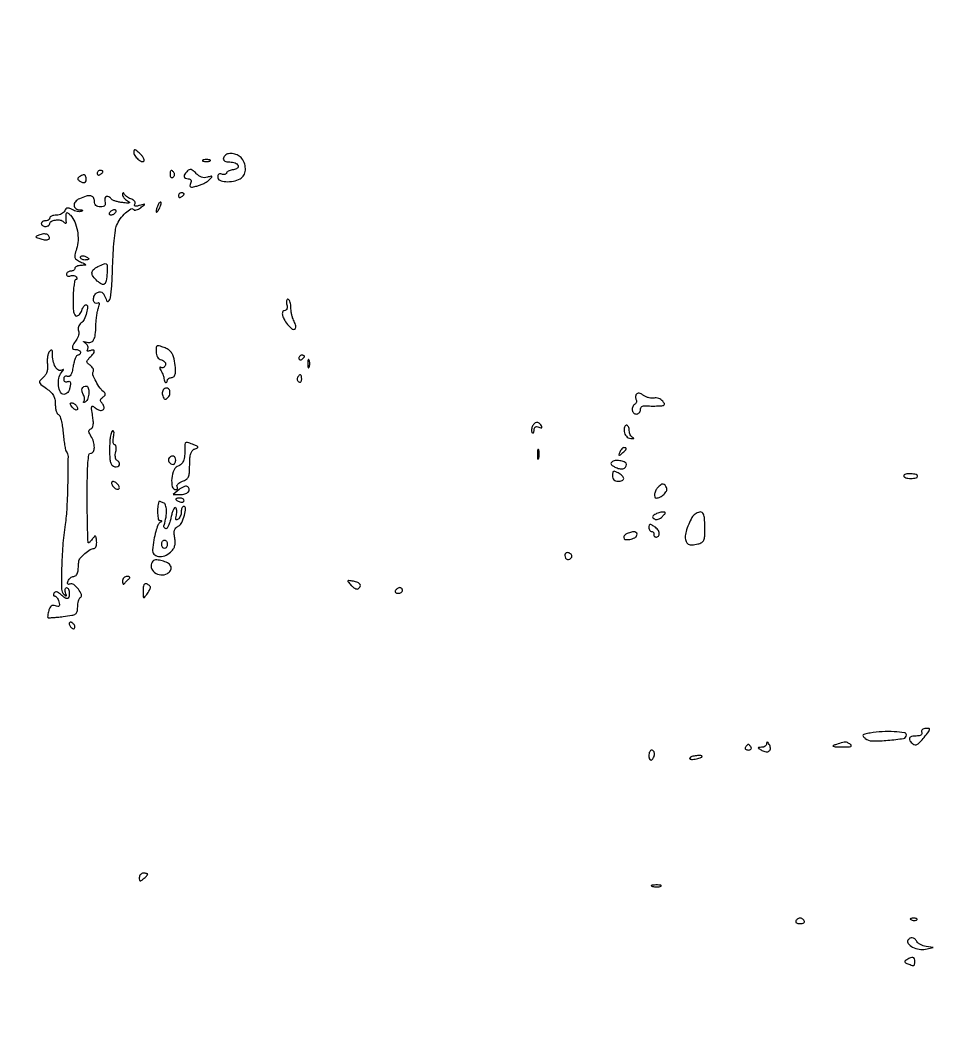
# Model space of a CAD drawing. Extents: x 0 to 4160, y 0 to 3120.
# Drawn here: x 608.6 to 938.2, y 2323.9 to 2688.6 of the extents above; entities that cross this region are included whole.
import ezdxf

# ---------------------------------------------------------------- set-up
doc = ezdxf.new("R2010")
doc.units = 0

msp = doc.modelspace()

# ---------------------------------------------------------------- linework, layer by layer
for points in [[(4159.499279, 606.274193, 0.000001), (4159.667734, 974.478125, 0.000057)], [(1464, 3119.996847, 0.000069), (1048.172693, 3119.935785, 0.000194), (757.647081, 3119.740147, 0.000002), (520.492565, 3119.487217, 0.4139)], [(1964.75, 0.149832, 0.000016), (2717.930904, 0.232101, 0.000028), (3351.473438, 0.357111)]]:
    msp.add_lwpolyline(points, format="xyb")
for points in [[(649, 2641.6614, 0.142345), (649.378762, 2640.357921, 0.069634), (650.509313, 2639.028214, 0.079637), (651.809312, 2638.198275, 0.307871), (652.701393, 2638.368059, 0.272303), (652.802728, 2638.758906, 0.05978), (652.523056, 2639.425124, 0.046605), (651.964053, 2640.224918, 0.029413), (651.177227, 2641.049515, 0.016158), (650.120038, 2641.972468, 0.103221), (649.49225, 2642.29905, 0.331762), (649.146062, 2642.166088, 0.141795)], [(681.666667, 2640.333333, 0.09939), (681.057381, 2639.417951, 0.26231), (681.15135, 2638.663543, 0.182158), (681.937769, 2638.155636, 0.053322), (683.393011, 2638, -0.089933), (685.236456, 2637.665724, -0.198018), (686.265594, 2636.707474, -0.355795), (686.018334, 2635.753402, -0.140506), (684.654941, 2635.248961, 0.041926), (683.817398, 2635.114668, 0.048732), (683.057168, 2634.845593, 0.055454), (682.477183, 2634.491309, 0.148551), (682.200203, 2634.10061, -0.148599), (681.963378, 2633.766617, -0.104375), (681.545905, 2633.564455, -0.086389), (681.008744, 2633.526457, -0.066266), (680.435392, 2633.663166, 0.087719), (679.845591, 2633.777463, 0.164147), (679.387615, 2633.631283, 0.157), (679.098574, 2633.230648, 0.078542), (679, 2632.606989, 0.301902), (679.731775, 2631.505508, 0.081988), (681.870731, 2630.994782, 0.065653), (684.602323, 2631.159817, 0.075124), (687.065741, 2632.035184, 0.142167), (688.334072, 2633.274524, 0.110321), (688.897423, 2635.130038, 0.096836), (688.644868, 2637.259326, 0.084746), (687.607954, 2639.25, 0.108338), (686.35788, 2640.315071, 0.077521), (684.61745, 2640.921129, 0.082447), (682.886708, 2640.94854, 0.160536)], [(673.75, 2638.337719, 0.057986), (674.320008, 2638.181385, 0.037979), (675, 2638.12966, 0.037979), (675.679992, 2638.181385, 0.057986), (676.25, 2638.337719, 0.174857), (676.459382, 2638.525001, 0.447206), (676.398438, 2638.693942, 0.078554), (675.89144, 2638.810911, 0.017491), (675, 2638.842105, 0.017491), (674.10856, 2638.810911, 0.078554), (673.601562, 2638.693942, 0.447206), (673.540618, 2638.525001, 0.174857)], [(630, 2632.967954, 0.024868), (629.184155, 2632.382069, 0.228422), (629, 2632, 0.228422), (629.184155, 2631.617931, 0.024868), (630, 2631.032046, 0.106341), (631.001846, 2630.653598, 0.24522), (631.741242, 2630.908228, 0.198953), (632.057224, 2631.734115, 0.076219), (631.833333, 2632.967954, 0.150298), (631.586131, 2633.306989, 0.162001), (631.198677, 2633.435908, 0.103169), (630.665352, 2633.324679, 0.040483)], [(636, 2633.940983, 0.108972), (636.078288, 2633.586039, 0.182303), (636.29375, 2633.3746, 0.161196), (636.6179, 2633.343488, 0.082592), (637, 2633.5, 0.029505), (637.382774, 2633.768994, 0.035638), (637.70625, 2634.066025, 0.038439), (637.934461, 2634.34829, 0.151918), (638, 2634.559017, 0.210953), (637.92554, 2634.727648, 0.081139), (637.70625, 2634.870461, 0.061769), (637.382849, 2634.967655, 0.042167), (637, 2635, 0.105053), (636.618444, 2634.918938, 0.099167), (636.29375, 2634.688914, 0.09642), (636.076123, 2634.345238, 0.093332)], [(662, 2633.440983, 0.067432), (662.074611, 2632.890269, 0.140899), (662.298542, 2632.524436, 0.190788), (662.63036, 2632.397824, 0.136093), (663.016312, 2632.510081, 0.090427), (663.360589, 2632.820631, 0.095498), (663.565079, 2633.22714, 0.099685), (663.598899, 2633.665803, 0.108373), (663.457295, 2634.069098, 0.050477), (662.86686, 2634.838655, 0.315493), (662.407182, 2634.933879, 0.25701), (662.085158, 2634.519563, 0.039415)], [(668.187405, 2634.787405, 0.049791), (667.277617, 2633.675825, 0.173444), (667.057877, 2632.789132, 0.268556), (667.474261, 2632.212349, 0.105587), (668.468615, 2632, -0.093323), (669.053534, 2631.889868, -0.184486), (669.39826, 2631.57694, -0.151643), (669.485604, 2631.061464, -0.058382), (669.30419, 2630.350324, 0.063626), (669.100885, 2629.517117, 0.335385), (669.325992, 2629.137242, 0.144541), (669.986093, 2629.069969, 0.013802), (671.585575, 2629.416129, 0.03253), (672.811371, 2629.80308, 0.02546), (674.084513, 2630.374258, 0.026082), (675.218474, 2631.030741, 0.055585), (676, 2631.673128, 0.007726), (676.883627, 2632.60974, 0.361144), (676.895276, 2632.85372, 0.306554), (676.6443, 2632.939813, 0.006574), (675.328519, 2632.564857, -0.070054), (674.241771, 2632.399635, -0.084821), (673.224718, 2632.561928, -0.076877), (672.244668, 2633.073307, -0.046632), (671.265924, 2633.944939, 0.028026), (670.268951, 2634.90154, 0.110845), (669.522972, 2635.297435, 0.171511), (668.864588, 2635.249555, 0.093543)], [(645.015313, 2626.29969, 0.117419), (645.13502, 2625.766901, 0.052704), (645.518561, 2625.155266, 0.048131), (646.081689, 2624.564664, 0.047423), (646.75, 2624.08932, -0.036119), (647.468726, 2623.602163, -0.58768), (647.431785, 2623.372833, -0.110825), (646.856781, 2623.298994, -0.006497), (645.091635, 2623.486853, -0.019517), (643.743311, 2623.701748, -0.024193), (642.510685, 2624.010531, -0.02363), (641.522844, 2624.361171, -0.137696), (641.091635, 2624.697222, 0.092799), (640.164795, 2625.561717, 0.219577), (639.250484, 2625.684271, 0.269897), (638.697661, 2625.084292, 0.11882), (638.719191, 2623.965813, -0.053186), (638.863585, 2623.007214, -0.183826), (638.669243, 2622.421468, -0.175659), (638.126663, 2622.09691, -0.047864), (637.116631, 2622, -0.06403), (636.172241, 2622.121437, -0.125986), (635.514579, 2622.486224, -0.131468), (635.130402, 2623.10963, -0.072841), (635, 2624, 0.142269), (634.62952, 2625.275689, 0.21419), (633.67797, 2625.903903, 0.115408), (632.040058, 2625.791876, 0.032371), (629.626196, 2624.875545, 0.101878), (628.17224, 2623.814149, 0.201528), (627.704932, 2622.490698, 0.240588), (628.34311, 2621.402745, 0.130758), (629.856989, 2620.921053, -0.02409), (630.457459, 2620.863118, -0.191132), (630.694729, 2620.726615, -0.431944), (630.669697, 2620.554531, -0.056195), (630.305439, 2620.356199, -0.103774), (629.702022, 2620.246697, -0.040269), (628.853637, 2620.338496, -0.037681), (627.921006, 2620.590201, -0.038134), (627.040602, 2620.97827, 0.029457), (625.953111, 2621.480311, 0.134709), (625.267578, 2621.553111, 0.191737), (624.777153, 2621.258547, 0.071278), (624.378175, 2620.543124, -0.116982), (623.974817, 2619.952668, -0.065462), (623.25702, 2619.453293, -0.059708), (622.352176, 2619.114951, -0.059709), (621.393011, 2619, 0.039889), (620.476722, 2618.926784, 0.059158), (619.702947, 2618.70625, 0.077805), (619.17652, 2618.38268, 0.219522), (619, 2618, -0.148195), (618.884432, 2617.618646, -0.098894), (618.559375, 2617.29375, -0.082425), (618.073457, 2617.074694, -0.064853), (617.5, 2617, 0.064853), (616.926543, 2616.925306, 0.082425), (616.440625, 2616.70625, 0.098894), (616.115568, 2616.381354, 0.148195), (616, 2616, 0.148195), (616.115568, 2615.618646, 0.098894), (616.440625, 2615.29375, 0.082425), (616.926543, 2615.074694, 0.064853), (617.5, 2615, 0.056959), (618.073739, 2615.065572, 0.076307), (618.559375, 2615.25949, 0.095369), (618.884904, 2615.54638, 0.166062), (619, 2615.883369, -0.275543), (619.52034, 2616.755888, -0.08668), (621.021171, 2617.257222, -0.07722), (622.769194, 2617.249046, -0.155544), (623.9871, 2616.634328, 0.032685), (624.423157, 2616.258998, 0.127475), (624.749281, 2616.124269, 0.338086), (624.922704, 2616.222156, 0.14922), (624.953008, 2616.5, -0.027615), (624.888259, 2616.986173, -0.012053), (624.853712, 2617.636384, -0.011885), (624.850097, 2618.330457, -0.015536), (624.881579, 2618.964286, -0.03151), (624.994508, 2619.744756, -0.354891), (625.220866, 2619.928571, -0.191218), (625.581398, 2619.785459, -0.011951), (626.412067, 2618.964286, -0.093124), (627.931466, 2616.652928, -0.054017), (628.878049, 2613.456282, -0.052674), (629.135831, 2610.01231, -0.071722), (628.598102, 2606.948472, 0.017574), (627.991704, 2604.853822, 0.135356), (628.014397, 2603.842104, 0.177631), (628.553625, 2603.122527, 0.03534), (629.98351, 2602.331219, -0.002755), (631.689307, 2601.527509, -0.232806), (631.862388, 2601.307921, -0.459808), (631.742369, 2601.150668, -0.005211), (630.25, 2601.081219, 0.042365), (629.388668, 2600.976694, 0.060704), (628.660938, 2600.730108, 0.07843), (628.166532, 2600.388591, 0.20525), (628, 2600, -0.148195), (627.884432, 2599.618646, -0.098894), (627.559375, 2599.29375, -0.082425), (627.073457, 2599.074694, -0.064853), (626.5, 2599, 0.072144), (625.926792, 2598.91686, 0.087143), (625.440625, 2598.674822, 0.100435), (625.115611, 2598.315153, 0.134459), (625, 2597.893011, 0.154099), (625.118415, 2597.517917, 0.15229), (625.431218, 2597.276674, 0.114223), (625.906415, 2597.215885, 0.066643), (626.467975, 2597.349337, -0.066719), (627.073335, 2597.493102, -0.072258), (627.678351, 2597.466258, -0.081026), (628.190464, 2597.279146, -0.126981), (628.526992, 2596.956326, -0.06251), (628.694426, 2596.590003, -0.132752), (628.706767, 2596.28087, -0.19156), (628.567431, 2596.078335, -0.14844), (628.309017, 2595.999829, 0.356828), (627.983151, 2595.733227, 0.013826), (627.697836, 2594.090383, 0.019189), (627.474692, 2591.991786, 0.011678), (627.364466, 2589.499829, 0.010166), (627.362845, 2586.372244, 0.040062), (627.5548, 2584.457054, 0.078177), (627.935918, 2583.365828, 0.276421), (628.547078, 2583, 0.131649), (629.09834, 2583.147707, 0.068537), (629.664484, 2583.5875, 0.060678), (630.159172, 2584.235157, 0.055994), (630.5, 2585, -0.033806), (630.801301, 2585.765632, -0.044477), (631.18153, 2586.4125, -0.051486), (631.579833, 2586.86373, -0.188366), (631.928716, 2587, -0.43533), (632.520851, 2586.363904, -0.046962), (632.150445, 2584.145009, -0.043777), (631.285247, 2581.750726, -0.126164), (630.176761, 2580.394608, 0.079962), (629.647467, 2579.856, 0.071958), (629.290598, 2579.159373, 0.074689), (629.154859, 2578.416192, 0.09982), (629.268836, 2577.741807, -0.097937), (629.394525, 2577.014644, -0.052284), (629.277098, 2576.106335, -0.049219), (628.954419, 2575.168551, -0.054709), (628.46312, 2574.347199, 0.024866), (627.375546, 2572.752886, 0.140908), (627.105121, 2571.771785, 0.297869), (627.483261, 2571.207044, 0.100784), (628.5, 2571, -0.064853), (629.073457, 2570.925306, -0.082425), (629.559375, 2570.70625, -0.098894), (629.884432, 2570.381354, -0.148195), (630, 2570, -0.09783), (629.924603, 2569.618344, -0.097652), (629.709721, 2569.29375, -0.098224), (629.388928, 2569.076386, -0.10026), (629.011818, 2569, 0.266425), (628.589318, 2568.75767, 0.036431), (628.123459, 2567.808963, 0.033937), (627.695448, 2566.49891, 0.022346), (627.375279, 2564.945406, -0.019803), (627.003725, 2563.095043, -0.070133), (626.558028, 2561.972007, -0.145018), (626.014213, 2561.45001, -0.214008), (625.363462, 2561.414021, 0.096442), (624.838074, 2561.506436, 0.144082), (624.396158, 2561.367618, 0.146159), (624.10405, 2561.013673, 0.100262), (624, 2560.5, 0.100114), (624.104296, 2559.984334, 0.147524), (624.397119, 2559.63103, 0.144556), (624.841492, 2559.494214, 0.094772), (625.372422, 2559.589417, -0.112406), (625.976926, 2559.676169, -0.276555), (626.32789, 2559.425104, -0.127325), (626.430672, 2558.775525, -0.023135), (626.255845, 2557.558032, -0.052777), (625.941957, 2556.522594, -0.075486), (625.440724, 2555.705947, -0.091059), (624.805063, 2555.183436, -0.127279), (624.09613, 2555, -0.286702), (622.839708, 2555.784961, -0.08593), (622.182056, 2558.050617, -0.073752), (622.280094, 2560.759916, -0.124958), (623.225155, 2562.809559, 0.009106), (623.79483, 2563.539875, 0.140071), (623.907898, 2563.834966, 0.570394), (623.7915, 2563.918353, 0.031354), (623.300173, 2563.66395, -0.278589), (622.121482, 2563.667412, -0.131785), (621.031628, 2564.808586, -0.078372), (620.256374, 2566.973207, -0.046907), (620, 2569.7, 0.033372), (619.949606, 2570.454197, 0.231075), (619.75, 2570.753856, 0.28928), (619.429455, 2570.742894, 0.047041), (618.927158, 2570.327158, 0.118779), (618.53546, 2569.686771, 0.036398), (618.264298, 2568.577423, 0.034135), (618.132688, 2567.248682, 0.031458), (618.177158, 2565.877158, -0.036254), (618.214424, 2564.245112, -0.064551), (617.976118, 2562.924797, -0.074534), (617.444154, 2561.840995, -0.06805), (616.603664, 2560.922295, 0.03502), (615.539402, 2559.902738, 0.269565), (615.40086, 2559.253449, 0.150058), (615.886562, 2558.564816, 0.009961), (617.853664, 2557.104201, -0.033693), (619.41062, 2555.829269, -0.076288), (620.347834, 2554.63411, -0.082834), (620.839034, 2553.27771, -0.04557), (621, 2551.515239, 0.032201), (621.084461, 2550.205118, 0.042631), (621.338157, 2549.037591, 0.048837), (621.707594, 2548.155873, 0.19094), (622.151174, 2547.782942, -0.230203), (622.62634, 2547.318233, -0.023313), (623.102593, 2545.764239, -0.025443), (623.509287, 2543.75682, -0.017499), (623.773503, 2541.449609, 0.010493), (624.00947, 2539.098075, 0.013585), (624.329501, 2536.953948, 0.011305), (624.682885, 2535.192044, 0.107741), (625.004642, 2534.5, -0.165712), (625.549977, 2532.8622, -0.002998), (625.428609, 2523.536762, -0.007987), (625.115066, 2514.577923, -0.024111), (624.510326, 2508.5, 0.017671), (623.661599, 2500.95694, 0.014551), (623.276127, 2492.866416, 0.007842), (623.255119, 2485.430136, 0.206137), (624.050251, 2483.646927, 0.015969), (624.686271, 2483.097099, 0.378062), (624.905101, 2483.106295, 0.281205), (624.970209, 2483.353386, 0.011936), (624.678563, 2484.25, -0.048228), (624.513099, 2484.920423, -0.086347), (624.52819, 2485.485938, -0.132928), (624.71382, 2485.857567, -0.213989), (625.031385, 2486, -0.196096), (625.401391, 2485.849083, -0.086521), (625.715469, 2485.4125, -0.06642), (625.92871, 2484.765494, -0.046464), (626, 2484, -0.053697), (625.847289, 2482.582135, -0.313612), (625.326808, 2482.098793, -0.196246), (624.453214, 2482.319017, -0.025269), (622.928018, 2483.565143, 0.035875), (622.128964, 2484.19023, 0.096727), (621.467774, 2484.46921, 0.156183), (620.942632, 2484.414693, 0.152137), (620.54026, 2484.065143, 0.065966), (620.357237, 2483.657312, 0.138562), (620.352166, 2483.312886, 0.191177), (620.520105, 2483.086592, 0.139534), (620.824352, 2483, -0.176252), (621.223969, 2482.854617, -0.061783), (621.646702, 2482.400432, -0.052001), (622.026767, 2481.740052, -0.040658), (622.300493, 2480.958916, -0.030752), (622.503001, 2479.929785, -0.213285), (622.360824, 2479.448894, -0.255318), (621.9317, 2479.285846, -0.042647), (621.041089, 2479.486959, 0.079843), (620.186392, 2479.614372, 0.151046), (619.529499, 2479.40309, 0.127397), (619.033697, 2478.821987, 0.049327), (618.663628, 2477.821713, 0.013275), (618.45932, 2476.946098, 0.019371), (618.33004, 2476.164612, 0.01527), (618.26955, 2475.527544, 0.215634), (618.34852, 2475.318147, 0.211783), (618.588796, 2475.225505, 0.003453), (620.063536, 2475.308631, 0.008322), (621.799709, 2475.447571, 0.005346), (623.808857, 2475.663768, 0.011065), (626.968658, 2476.109104, 0.10537), (628.231924, 2476.60215, 0.194373), (628.819541, 2477.452352, 0.055257), (629, 2479.080274, -0.032967), (629.073784, 2480.198129, -0.038268), (629.294184, 2481.240785, -0.041784), (629.615646, 2482.073694, -0.14229), (630.001479, 2482.500914, 0.366567), (630.344517, 2483.555424, 0.070056), (629.247123, 2485.436609, 0.062815), (627.586819, 2487.070432, 0.260221), (626.244063, 2487.263414, -0.080501), (625.738124, 2487.157822, -0.280293), (625.457541, 2487.31164, -0.184788), (625.394627, 2487.708258, -0.039588), (625.595648, 2488.388659, -0.069331), (625.936075, 2489.00469, -0.063104), (626.44154, 2489.526669, -0.066764), (627.028262, 2489.880043, -0.102549), (627.606989, 2490, 0.137956), (628.150054, 2490.152745, 0.091583), (628.634865, 2490.5875, 0.079005), (628.988406, 2491.235512, 0.066824), (629.15, 2492, -0.000265), (629.214754, 2492.857292, -0.000213), (629.285312, 2493.779687, -0.000215), (629.351265, 2494.632275, -0.000549), (629.4, 2495.25, -0.160491), (629.927466, 2496.50422, -0.035455), (631.602121, 2498.172697, -0.036023), (633.509263, 2499.59459, -0.143125), (634.896528, 2500, 0.229225), (635.2937, 2500.192182, 0.085585), (635.597901, 2500.750726, 0.062468), (635.768121, 2501.576917, 0.040268), (635.766084, 2502.555662, 0.011562), (635.615473, 2503.975282, 0.203774), (635.38653, 2504.365254, 0.384127), (635.05442, 2504.333405, 0.027587), (634.417043, 2503.555662, -0.016353), (633.950715, 2502.959834, -0.022314), (633.490268, 2502.456976, -0.020041), (633.084103, 2502.082595, -0.178001), (632.859445, 2502, -0.405372), (632.687714, 2502.166608, -0.000677), (632.556533, 2506.7, -0.004102), (632.456472, 2511.864827, -0.00246), (632.418142, 2518, -0.003367), (632.462123, 2526.135733, -0.016929), (632.671318, 2530.68081, -0.023446), (633.021828, 2533.431715, -0.364229), (633.698454, 2534, 0.284783), (634.601976, 2534.560034, 0.113649), (634.955169, 2536.037061, 0.076399), (634.658339, 2538.082491, 0.059255), (633.75, 2540.144222, -0.021057), (633.153312, 2541.259542, -0.112618), (633.000464, 2541.92783, -0.209428), (633.197488, 2542.378266, -0.099854), (633.748568, 2542.71351, 0.188028), (634.272497, 2543.172286, 0.088636), (634.545203, 2544.044369, 0.053024), (634.572519, 2545.38893, 0.017991), (634.334939, 2547.332856, -0.005897), (633.966868, 2549.839464, -0.115556), (634.041259, 2550.611297, -0.464587), (634.411433, 2550.756915, -0.048701), (635.292566, 2550.16391, 0.09397), (636.777114, 2549.348433, 0.214078), (638.021495, 2549.481921, 0.311024), (638.446561, 2550.387017, 0.132952), (637.86286, 2551.665243, -0.038106), (637.294096, 2552.467777, -0.157209), (637.160994, 2553.040088, -0.178648), (637.393671, 2553.538294, -0.052186), (638.064302, 2554.076215, 0.051768), (638.618133, 2554.51969, 0.138493), (638.865695, 2554.955168, 0.18814), (638.811541, 2555.36861, 0.109445), (638.476902, 2555.75, -0.078157), (637.011882, 2557.22435, -0.034051), (635.546075, 2559.571983, -0.029085), (634.454488, 2561.940116, -0.23608), (634.558578, 2563.09478, 0.162702), (634.674113, 2563.586013, 0.086561), (634.50916, 2564.195594, 0.070733), (634.096073, 2564.828589, 0.055055), (633.489241, 2565.384209, -0.027629), (632.536093, 2566.16547, -0.201139), (632.293746, 2566.69118, -0.184435), (632.488363, 2567.259739, -0.022711), (633.389103, 2568.246246, 0.026713), (634.616819, 2569.612655, 0.164901), (634.937679, 2570.487006, 0.439205), (634.553852, 2570.857677, 0.076823), (633.448062, 2570.618443, -0.032323), (632.819208, 2570.422686, -0.192836), (632.485829, 2570.470971, -0.340629), (632.391931, 2570.699816, -0.071706), (632.576178, 2571.123258, 0.126626), (632.730214, 2571.618296, 0.093554), (632.651644, 2572.188997, 0.08345), (632.353569, 2572.747974, 0.07389), (631.878115, 2573.206136, -0.006484), (631.160974, 2573.73158, -0.420505), (631.142927, 2573.870286, -0.307434), (631.302196, 2573.920873, -0.005299), (632.217975, 2573.638006, 0.154031), (633.652819, 2573.631518, 0.191612), (634.68216, 2574.463518, 0.098174), (635.296491, 2576.338214, 0.025925), (635.515346, 2579.5, -0.016599), (635.60149, 2581.205538, -0.013531), (635.80352, 2583.022724, -0.013751), (636.081077, 2584.68668, -0.034444), (636.39935, 2585.875229, 0.019418), (636.699698, 2586.875595, 0.090041), (636.743678, 2587.474963, 0.319516), (636.555428, 2587.687499, 0.19776), (636.211919, 2587.630973, -0.279047), (635.270947, 2587.622198, -0.221479), (634.685819, 2588.477568, -0.126891), (634.815206, 2589.937336, -0.135122), (635.635656, 2591.112585, -0.114262), (636.691361, 2591.642471, -0.216029), (637.608433, 2591.468125, -0.120899), (638.45856, 2590.492514, -0.028399), (639.346839, 2588.5, 0.533932), (640.063362, 2588.334218, 0.162241), (640.714786, 2589.539096, 0.029544), (641.198915, 2593.734349, 0.007277), (641.485198, 2600.66786, -0.008003), (641.687776, 2605.407031, -0.009573), (642.035374, 2609.861688, -0.008472), (642.462428, 2613.592765, -0.060394), (642.914189, 2615.350653, -0.064991), (644.182088, 2617.660602, -0.047924), (646.124585, 2619.841868, -0.055133), (648.015207, 2621.241615, -0.406495), (649.003394, 2620.994509, 0.246503), (649.346095, 2620.791937, 0.080429), (649.948708, 2620.858509, 0.058377), (650.705548, 2621.167102, 0.036777), (651.506334, 2621.68867, 0.002135), (652.865778, 2622.733092, 0.351713), (652.906756, 2622.904217, 0.36823), (652.750328, 2622.974785, 0.002206), (651.124771, 2622.496293, -0.019036), (650.062012, 2622.221966, -0.112836), (649.49174, 2622.22777, -0.354484), (649.308676, 2622.466308, -0.132471), (649.438153, 2622.899929, 0.155599), (649.557543, 2623.37775, 0.125302), (649.393615, 2623.883963, 0.098237), (648.957307, 2624.344561, 0.065772), (648.313382, 2624.684121, -0.033733), (647.565243, 2625.019437, -0.027789), (646.816867, 2625.472482, -0.028655), (646.174879, 2625.967876, -0.064055), (645.765313, 2626.427058, 0.028745), (645.42586, 2626.866353, 0.261651), (645.206282, 2626.944919, 0.320771), (645.058541, 2626.796102, 0.03707)], [(665, 2625.940983, 0.108972), (665.078288, 2625.586039, 0.182303), (665.29375, 2625.3746, 0.161196), (665.6179, 2625.343488, 0.082592), (666, 2625.5, 0.029505), (666.382774, 2625.768994, 0.035638), (666.70625, 2626.066025, 0.038439), (666.934461, 2626.34829, 0.151918), (667, 2626.559017, 0.210953), (666.92554, 2626.727648, 0.081139), (666.70625, 2626.870461, 0.061769), (666.382849, 2626.967655, 0.042167), (666, 2627, 0.105053), (665.618444, 2626.918938, 0.099167), (665.29375, 2626.688914, 0.09642), (665.076123, 2626.345238, 0.093332)], [(657.623539, 2622.461341, 0.013074), (657.038161, 2620.807875, 0.18392), (657.068872, 2620.189955, 0.582659), (657.370907, 2620.158973, 0.022794), (658.122073, 2621.325003, 0.028467), (658.494276, 2622.058111, 0.039963), (658.734072, 2622.751423, 0.045448), (658.826923, 2623.318576, 0.217548), (658.715202, 2623.618131, 0.299281), (658.487156, 2623.665262, 0.109577), (658.201425, 2623.471425, 0.064271), (657.896209, 2623.051117, 0.033338)], [(642.5, 2620, -0.064269), (642.189439, 2619.617474, -0.051777), (641.769763, 2619.29375, -0.053414), (641.310186, 2619.073533, -0.085235), (640.881966, 2619, -0.117858), (640.550471, 2619.079239, -0.186277), (640.357263, 2619.29375, -0.154201), (640.338175, 2619.617617, -0.076764), (640.5, 2620, -0.064269), (640.810561, 2620.382526, -0.051777), (641.230237, 2620.70625, -0.053414), (641.689814, 2620.926467, -0.085235), (642.118034, 2621, -0.117858), (642.449529, 2620.920761, -0.186277), (642.642737, 2620.70625, -0.154201), (642.661825, 2620.382383, -0.076764)], [(615.5, 2612.034424, 0.009209), (614.238931, 2611.5422, 0.364166), (614.110109, 2611.295819, 0.261159), (614.325774, 2611.053673, 0.006115), (615.825361, 2610.556658, 0.049275), (617.501053, 2610.20065, 0.147932), (618.639103, 2610.411106, 0.344096), (618.93118, 2611.045634, 0.148376), (618.433333, 2611.903127, 0.121229), (617.931235, 2612.183251, 0.055778), (617.186667, 2612.300485, 0.050582), (616.334258, 2612.252404, 0.049113)], [(633, 2603.393011, -0.289661), (632.903916, 2603.241071, -0.046727), (632.559375, 2603.115447, -0.039339), (632.074824, 2603.028469, -0.024748), (631.5, 2603, -0.062722), (630.926468, 2603.07223, -0.08088), (630.440625, 2603.284531, -0.098158), (630.115494, 2603.599211, -0.152681), (630, 2603.968615, -0.184534), (630.122486, 2604.289193, -0.147206), (630.440625, 2604.483616, -0.100118), (630.925634, 2604.511135, -0.055937), (631.5, 2604.361626, -0.02136), (632.074558, 2604.112506, -0.030395), (632.559375, 2603.839659, -0.030693), (632.912889, 2603.579329, -0.222225)], [(639.477235, 2598.46463, -0.020871), (639.177901, 2595.550919, -0.181686), (638.560532, 2594.430332, -0.317392), (637.59417, 2594.340088, -0.053553), (636.006131, 2595.494452, -0.047172), (634.514542, 2597.124873, -0.175273), (634.109982, 2598.434266, -0.203362), (634.658332, 2599.573474, -0.065363), (636.25, 2600.640088, -0.013086), (638.488152, 2601.676539, -0.255511), (639.22046, 2601.608378, -0.25195), (639.564665, 2600.953698, -0.012764)], [(703.710251, 2587, -0.049804), (703.832273, 2586.225436, -0.086529), (703.757209, 2585.580679, -0.126717), (703.503955, 2585.158779, -0.197013), (703.116631, 2585, 0.253744), (702.312176, 2584.563653, 0.187965), (702.102137, 2583.554495, 0.087311), (702.668903, 2581.955181, 0.03511), (703.953843, 2580.01494, 0.049885), (705.372103, 2578.507191, 0.251531), (706.461914, 2578.25954, 0.376855), (706.94584, 2578.997182, 0.068478), (706.459905, 2580.706872, -0.010778), (705.78167, 2582.347018, -0.036035), (705.439489, 2583.459048, -0.034693), (705.253958, 2584.630161, -0.00945), (705.125, 2586.5, 0.034314), (705.01095, 2587.45746, 0.051075), (704.77047, 2588.265625, 0.064977), (704.450431, 2588.823224, 0.234137), (704.09362, 2589, 0.24384), (703.789795, 2588.842465, 0.106581), (703.607123, 2588.4125, 0.070464), (703.575635, 2587.766322, 0.040966)], [(657, 2570.319516, 0.055429), (657.12365, 2569.207554, 0.087374), (657.492916, 2568.323811, 0.098289), (658.102752, 2567.689903, 0.088486), (658.930803, 2567.307844, -0.065679), (659.669751, 2567.006729, -0.105248), (660.176272, 2566.555401, -0.126998), (660.397369, 2566.002792, -0.124222), (660.326019, 2565.407208, -0.077586), (660.046428, 2564.920327, -0.106133), (659.655483, 2564.602117, -0.124149), (659.21634, 2564.501754, -0.133592), (658.795447, 2564.626421, 0.112618), (658.451911, 2564.743815, 0.446784), (658.306016, 2564.611836, 0.1063), (658.401429, 2564.178491, 0.015719), (658.80162, 2563.370677, -0.016099), (659.185971, 2562.593355, -0.016864), (659.513174, 2561.80472, -0.016763), (659.749048, 2561.107077, -0.068653), (659.818054, 2560.666667, 0.087527), (659.981892, 2559.828074, 0.148358), (660.418083, 2559.268501, 0.385678), (660.807592, 2559.316293, 0.180036), (661, 2559.833333, -0.127718), (661.115534, 2560.278257, -0.100747), (661.440625, 2560.657292, -0.089419), (661.926925, 2560.912123, -0.076226), (662.5, 2561, 0.225156), (663.422691, 2561.437688, 0.13822), (663.911901, 2562.562515, 0.065441), (663.921606, 2564.564674, 0.017889), (663.412221, 2567.688895, 0.054389), (662.971886, 2569.082382, 0.074989), (662.270833, 2570.189642, 0.073673), (661.263764, 2571.054522, 0.050438), (659.912221, 2571.727031, 0.014647), (658.120715, 2572.343933, 0.190388), (657.430809, 2572.292831, 0.258626), (657.079981, 2571.795575, 0.027073)], [(708, 2567.940983, 0.108972), (708.078288, 2567.586039, 0.182303), (708.29375, 2567.3746, 0.161196), (708.6179, 2567.343488, 0.082592), (709, 2567.5, 0.029505), (709.382774, 2567.768994, 0.035638), (709.70625, 2568.066025, 0.038439), (709.934461, 2568.34829, 0.151918), (710, 2568.559017, 0.210953), (709.92554, 2568.727648, 0.081139), (709.70625, 2568.870461, 0.061769), (709.382849, 2568.967655, 0.042167), (709, 2569, 0.105053), (708.618444, 2568.918938, 0.099167), (708.29375, 2568.688914, 0.09642), (708.076123, 2568.345238, 0.093332)], [(711.157895, 2566, 0.017491), (711.189089, 2565.10856, 0.078554), (711.306058, 2564.601562, 0.447206), (711.474999, 2564.540618, 0.174857), (711.662281, 2564.75, 0.057986), (711.818615, 2565.320008, 0.037979), (711.87034, 2566, 0.037979), (711.818615, 2566.679992, 0.057986), (711.662281, 2567.25, 0.174857), (711.474999, 2567.459382, 0.447206), (711.306058, 2567.398438, 0.078554), (711.189089, 2566.89144, 0.017491)], [(707.542705, 2561.069098, 0.108373), (707.401101, 2560.665803, 0.099685), (707.434921, 2560.22714, 0.095498), (707.639411, 2559.820631, 0.090427), (707.983688, 2559.510081, 0.136093), (708.36964, 2559.397824, 0.190788), (708.701458, 2559.524436, 0.140899), (708.925389, 2559.890269, 0.067432), (709, 2560.440983, 0.039415), (708.914842, 2561.519563, 0.25701), (708.592818, 2561.933879, 0.315493), (708.13314, 2561.838655, 0.050477)], [(633, 2555.559017, -0.04681), (632.907386, 2554.571926, -0.047421), (632.632812, 2553.623766, -0.051852), (632.229431, 2552.849429, -0.11671), (631.75, 2552.398692, -0.016984), (631.298599, 2552.158948, -0.148284), (631.077165, 2552.12325, -0.535074), (631.030417, 2552.219144, -0.051371), (631.214816, 2552.471158, 0.143781), (631.421468, 2552.900345, 0.062048), (631.446576, 2553.540626, 0.054204), (631.302662, 2554.276834, 0.047548), (631, 2555, -0.069226), (630.563579, 2556.183935, -0.147512), (630.638849, 2557.147237, -0.184868), (631.203577, 2557.770082, -0.117711), (632.166667, 2558, -0.251296), (632.48672, 2557.8283, -0.064343), (632.755208, 2557.282961, -0.04989), (632.939328, 2556.494078, -0.032409)], [(660.104283, 2557.074593, 0.094398), (659.586548, 2556.595115, 0.092845), (659.27764, 2555.956191, 0.087019), (659.209375, 2555.212895, 0.071218), (659.387065, 2554.433707, 0.043467), (659.757434, 2553.673377, 0.162537), (660.155692, 2553.332188, 0.215783), (660.603797, 2553.349642, 0.080528), (661.126563, 2553.726563, 0.127969), (661.869075, 2554.991379, 0.144145), (661.854975, 2556.397257, 0.229139), (661.138923, 2557.170762, 0.23738)], [(828.506628, 2555.010724, 0.073785), (828.310547, 2554.554941, 0.058458), (828.234463, 2554.023448, 0.059566), (828.28358, 2553.500169, 0.085456), (828.457295, 2553.069098, -0.108373), (828.598899, 2552.665803, -0.099685), (828.565079, 2552.22714, -0.095498), (828.360589, 2551.820631, -0.090427), (828.016312, 2551.510081, 0.148211), (827.217983, 2550.605241, 0.14235), (827.040044, 2549.393998, 0.164492), (827.53804, 2548.396393, 0.19796), (828.5, 2548, 0.103313), (829.072368, 2548.119542, 0.098852), (829.559375, 2548.45909, 0.096882), (829.88572, 2548.966314, 0.094922), (830, 2549.562858, -0.109322), (830.131904, 2550.15893, -0.116979), (830.50146, 2550.626872, -0.108793), (831.066335, 2550.901624, -0.084536), (831.75, 2550.947704, 0.01585), (832.619435, 2550.887027, 0.006095), (833.829718, 2550.855809, 0.006028), (835.144462, 2550.853782, 0.007389), (836.372445, 2550.884846, 0.013819), (837.989167, 2550.994472, 0.183345), (838.515675, 2551.254021, 0.334554), (838.561997, 2551.69595, 0.037883), (837.942301, 2552.569523, 0.072762), (837.313446, 2553.13548, 0.059862), (836.506769, 2553.543171, 0.061554), (835.652598, 2553.739049, 0.089802), (834.884549, 2553.68006, -0.082315), (834.067553, 2553.605081, -0.043252), (833.057744, 2553.767206, -0.041504), (832.024879, 2554.119377, -0.049903), (831.130337, 2554.621261, 0.035646), (830.237835, 2555.155952, 0.080454), (829.488896, 2555.394146, 0.123419), (828.909762, 2555.337073, 0.169957)], [(628.541119, 2550.933469, -0.076926), (628.97211, 2549.914147, -0.400869), (628.698517, 2549.431883, -0.241841), (627.961207, 2549.567819, -0.055352), (627.020056, 2550.475834, -0.030483), (626.548584, 2551.120064, -0.110288), (626.374856, 2551.594311, -0.256649), (626.485592, 2551.878966, -0.176123), (626.818538, 2552, -0.085443), (627.274058, 2551.921585, -0.053409), (627.76321, 2551.686706, -0.051744), (628.210125, 2551.341444, -0.0641)], [(640.718752, 2540.25, 0.036654), (640.563882, 2539.291068, 0.008999), (640.45391, 2537.696298, 0.009167), (640.394168, 2535.859807, 0.009043), (640.401365, 2534.013993, 0.01818), (640.531851, 2531.779902, 0.06793), (640.852357, 2530.413205, 0.119645), (641.409019, 2529.606753, 0.135332), (642.25, 2529.190669, 0.119517), (643.350834, 2529.242984, 0.248192), (643.949607, 2529.825861, 0.228494), (643.82971, 2530.695684, 0.108162), (642.99633, 2531.502268, -0.163891), (642.654847, 2531.914061, -0.060101), (642.467285, 2532.656729, -0.051461), (642.444615, 2533.582302, -0.041915), (642.604738, 2534.561285, 0.03589), (642.76918, 2535.495946, 0.062086), (642.752158, 2536.283628, 0.093419), (642.569883, 2536.812469, 0.269393), (642.24708, 2537, -0.263129), (641.912826, 2537.188989, -0.087058), (641.702588, 2537.734375, -0.060026), (641.642434, 2538.542029, -0.035845), (641.755249, 2539.5, 0.027849), (641.993137, 2541.275365, 0.26119), (641.681157, 2541.949479, 0.491753), (641.20278, 2541.807936, 0.033931)], [(791.345077, 2543.456872, 0.045168), (791.164704, 2542.820352, 0.050128), (791.110032, 2542.183873, 0.056457), (791.179658, 2541.639794, 0.137182), (791.376461, 2541.290205, 0.219953), (791.61083, 2541.204019, 0.238857), (791.816836, 2541.330195, 0.101956), (791.957154, 2541.715665, 0.036491), (792, 2542.301949, -0.073426), (792.101572, 2542.989883, -0.18661), (792.406776, 2543.381391, -0.16938), (792.920455, 2543.48771, -0.058799), (793.664045, 2543.298676, 0.026179), (794.386586, 2543.063986, 0.196415), (794.736436, 2543.108364, 0.357523), (794.829264, 2543.347692, 0.059284), (794.605028, 2543.830061, 0.09984), (793.786763, 2544.703852, 0.185371), (792.859629, 2544.943158, 0.180418), (791.992167, 2544.501451, 0.094383)], [(824.180449, 2541.760216, 0.070237), (824.450147, 2540.829179, 0.082513), (824.958274, 2540.065087, 0.086757), (825.662137, 2539.534202, 0.088336), (826.5, 2539.27785, 0.015702), (827.212528, 2539.214051, 0.116698), (827.545313, 2539.272701, 0.561533), (827.564124, 2539.40552, 0.065896), (827.25, 2539.600967, -0.108876), (826.771573, 2539.958576, -0.061461), (826.367188, 2540.563513, -0.056948), (826.093038, 2541.308274, -0.059805), (826, 2542.083333, 0.053844), (825.920808, 2542.816589, 0.073587), (825.685819, 2543.436979, 0.093305), (825.33857, 2543.853409, 0.174146), (824.930449, 2544, 0.215871), (824.54748, 2543.826575, 0.099639), (824.268947, 2543.342063, 0.071147), (824.136368, 2542.617858, 0.045211)], [(667.268645, 2536.75, -0.021447), (667.251127, 2533.711619, -0.060577), (666.893394, 2531.623341, -0.096177), (666.187169, 2530.274813, -0.148393), (665.110393, 2529.535037, 0.214297), (663.461416, 2528.060706, 0.076386), (662.609898, 2524.942399, 0.089854), (662.7991, 2522.041627, 0.344324), (664.132341, 2521, 0.120524), (664.458022, 2521.079662, 0.187223), (664.646599, 2521.2943, 0.152163), (664.662406, 2521.618699, 0.075204), (664.498843, 2522.001873, -0.239644), (664.460734, 2522.459091, -0.097656), (664.81359, 2522.995374, -0.067162), (665.504128, 2523.531331, -0.040667), (666.439826, 2523.977122, 0.060738), (667.827848, 2524.707962, 0.139612), (668.570368, 2525.61242, 0.087643), (668.915079, 2527.051426, 0.01507), (669, 2529.86826, -0.016986), (669.083358, 2532.32127, -0.058397), (669.375277, 2533.884621, -0.096829), (669.913599, 2534.883462, -0.124609), (670.75, 2535.500347, 0.015532), (671.772015, 2535.95504, 0.332057), (671.915919, 2536.231501, 0.249487), (671.701205, 2536.513788, 0.010356), (670.5, 2537.03705, 0.011393), (668.640218, 2537.752687, 0.108712), (667.801391, 2537.860625, 0.292782), (667.390871, 2537.543171, 0.095295)], [(793.194949, 2533.5, 0.012823), (793.235556, 2532.431793, 0.080377), (793.356533, 2531.900903, 0.597527), (793.51666, 2531.883358, 0.087174), (793.692991, 2532.269032, 0.037336), (793.832894, 2533.036634, 0.029507), (793.872264, 2533.880008, 0.030339), (793.814405, 2534.671085, 0.06278), (793.655937, 2535.269032, 0.31318), (793.47713, 2535.386009, 0.333666), (793.315079, 2535.257153, 0.052471), (793.212705, 2534.580113, 0.014395)], [(822.584097, 2534.358556, 0.012731), (822.264678, 2533.458284, 0.389672), (822.355597, 2533.258808, 0.27071), (822.617386, 2533.292701, 0.008807), (823.477108, 2533.981001, 0.017238), (824.562498, 2534.946872, 0.127361), (824.925, 2535.530548, 0.389178), (824.765008, 2535.870501, 0.097466), (824.106989, 2536, 0.148172), (823.719384, 2535.882557, 0.058677), (823.291272, 2535.517826, 0.05126), (822.891147, 2534.986565, 0.0442)], [(661.693853, 2532.36052, 0.191124), (661.401415, 2531.683432, 0.139481), (661.603969, 2530.880661, 0.123736), (662.230079, 2530.235684, 0.139398), (663.059017, 2530, 0.156819), (663.417907, 2530.1154, 0.097386), (663.723586, 2530.440625, 0.079459), (663.929934, 2530.926402, 0.06085), (664, 2531.5, 0.103624), (663.806289, 2532.424643, 0.202875), (663.269246, 2532.932483, 0.1934), (662.508765, 2532.913511, 0.094876)], [(819.975599, 2530.984919, 0.108725), (819.538747, 2530.56117, 0.262242), (819.507844, 2530.12719, 0.133409), (819.917052, 2529.6483, 0.026769), (820.885567, 2529.061243, 0.064993), (822.398356, 2528.48907, 0.111145), (823.742091, 2528.475082, 0.161002), (824.646599, 2529.005336, 0.182304), (825, 2529.942386, 0.280759), (824.523534, 2530.724033, 0.067944), (823.033589, 2531.251534, 0.062861), (821.28497, 2531.390024, 0.127447)], [(820, 2526.035184, 0.06962), (820.125168, 2525.140608, 0.125311), (820.495678, 2524.504398, 0.126917), (821.121438, 2524.127909, 0.072413), (822, 2524, 0.046275), (822.765503, 2524.071, 0.066223), (823.4125, 2524.283415, 0.086308), (823.849156, 2524.596247, 0.196715), (824, 2524.964816, 0.149836), (823.863792, 2525.409137, 0.045472), (823.4125, 2525.960638, 0.040999), (822.765421, 2526.519262, 0.034718), (822, 2527, 0.025083), (820.89806, 2527.520444, 0.213289), (820.364195, 2527.504854, 0.251306), (820.073103, 2527.104695, 0.034136)], [(641.1875, 2522.9375, 0.068635), (641.45155, 2522.402945, 0.04742), (641.882031, 2521.882031, 0.04742), (642.402945, 2521.45155, 0.068635), (642.9375, 2521.1875, 0.08306), (643.420316, 2521.111558, 0.196386), (643.75, 2521.25, 0.196386), (643.888442, 2521.579684, 0.08306), (643.8125, 2522.0625, 0.068635), (643.54845, 2522.597055, 0.04742), (643.117969, 2523.117969, 0.04742), (642.597055, 2523.54845, 0.068635), (642.0625, 2523.8125, 0.08306), (641.579684, 2523.888442, 0.196386), (641.25, 2523.75, 0.196386), (641.111558, 2523.420316, 0.08306)], [(924, 2525.894213, 0.244085), (924.178107, 2525.551104, 0.067521), (924.734375, 2525.262675, 0.051942), (925.542415, 2525.065179, 0.033994), (926.5, 2525, 0.040199), (928.436412, 2525.155934, 0.368011), (928.943081, 2525.751611, 0.352236), (928.439342, 2526.377402, 0.039537), (926.499294, 2526.644213, 0.033957), (925.541845, 2526.6344, 0.0534), (924.734168, 2526.483389, 0.071423), (924.1803, 2526.226595, 0.25376)], [(665.293585, 2521.054017), (663.087169, 2519.25), (665.561822, 2519.25, 0.062479), (667.31105, 2519.469437, 0.133163), (668.488411, 2520.134761, 0.22477), (668.822787, 2521.052285, 0.178095), (668.362868, 2522.01615, 0.202408), (667.872616, 2522.208374, 0.069618), (667.105333, 2522.080801, 0.055595), (666.201595, 2521.682792, 0.03989)], [(836.2, 2521.8, 0.084608), (835.454089, 2520.747591, 0.070714), (835.040266, 2519.440336, 0.098709), (835.073212, 2518.39126, 0.348856), (835.565741, 2518, 0.115088), (836.960721, 2518.3254, 0.072494), (838.344874, 2519.278597, 0.079413), (839.283142, 2520.476376, 0.221629), (839.355773, 2521.515254, 0.067499), (838.788391, 2522.55088, 0.214401), (838.116207, 2522.928988, 0.176209), (837.287452, 2522.70954, 0.044457)], [(657.936164, 2516.718615, 0.05156), (657.57215, 2514.73035, 0.035473), (657.5558, 2512.437483, 0.030953), (657.806284, 2510.4548, 0.356478), (658.366268, 2509.984687, -0.032845), (658.866436, 2509.945005, -0.36412), (658.990178, 2509.806053, -0.238683), (658.891813, 2509.596804, -0.019715), (658.388148, 2509.234687, 0.15612), (657.628686, 2508.29002, 0.024946), (656.879163, 2506.009355, 0.024264), (656.214651, 2503.025444, 0.015423), (655.7187, 2499.5, 0.222029), (656.24048, 2497.96693, 0.17065), (657.838749, 2497.159622, 0.119705), (660.090093, 2497.405059, 0.097482), (662.174622, 2498.658031, 0.054422), (663.104003, 2499.703895, 0.083718), (663.63026, 2500.791358, 0.075182), (663.802929, 2502.076281, 0.036109), (663.655257, 2503.736975, -0.029253), (663.486489, 2505.379551, -0.085131), (663.629296, 2506.50733, -0.115001), (664.102192, 2507.324137, -0.08158), (664.94553, 2507.970848, 0.158086), (666.189181, 2509.264168, 0.04772), (667.153563, 2511.850731, 0.053994), (667.527619, 2514.266374, 0.427676), (666.826807, 2515, 0.216468), (666.510491, 2514.856323, 0.07901), (666.242875, 2514.429836, 0.060083), (666.060573, 2513.802188, 0.040686), (666, 2513.059017, -0.053801), (665.914152, 2512.263498, -0.049026), (665.659977, 2511.478052, -0.052248), (665.285967, 2510.817719, -0.099697), (664.842476, 2510.402645, -0.103411), (664.371318, 2510.232, -0.342811), (664.103353, 2510.385113, -0.139278), (664.045738, 2510.88657, -0.023353), (664.248596, 2511.842632, 0.039901), (664.402139, 2512.705913, 0.050131), (664.398956, 2513.517962, 0.058767), (664.252862, 2514.166711, 0.171225), (663.96896, 2514.519184, 0.387332), (663.589564, 2514.447987, 0.052477), (663.134622, 2513.691364, 0.038701), (662.684946, 2512.49358, 0.021181), (662.31284, 2510.969211, -0.02294), (661.928901, 2509.420034, -0.0361), (661.445022, 2508.138309, -0.040678), (660.937597, 2507.240576, -0.288871), (660.5, 2507.049031, -0.123318), (660.147403, 2507.19613, -0.119552), (659.900905, 2507.493465, -0.107182), (659.801276, 2507.899417, -0.083765), (659.864784, 2508.35, 0.032508), (660.565495, 2511.186677, 0.05376), (660.73728, 2513.645233, 0.071983), (660.404231, 2515.461293, 0.223435), (659.56386, 2516.337121, 0.012733), (658.959645, 2516.551495, 0.021317), (658.440632, 2516.69673, 0.016971), (658.030786, 2516.778225, 0.378984)], [(664, 2517.606989, 0.222225), (664.087111, 2517.420671, 0.030693), (664.440625, 2517.160341, 0.030395), (664.925442, 2516.887494, 0.02136), (665.5, 2516.638374, 0.055937), (666.074366, 2516.488865, 0.100118), (666.559375, 2516.516384, 0.147206), (666.877514, 2516.710807, 0.184534), (667, 2517.031385, 0.152681), (666.884506, 2517.400789, 0.098158), (666.559375, 2517.715469, 0.08088), (666.073532, 2517.92777, 0.062722), (665.5, 2518, 0.024748), (664.925176, 2517.971531, 0.039339), (664.440625, 2517.884553, 0.046727), (664.096084, 2517.758929, 0.289661)], [(835.143237, 2512.109687, 0.038582), (834.529751, 2511.651099, 0.191274), (834.336926, 2511.275025, 0.2274), (834.470001, 2510.912037, 0.054712), (834.989199, 2510.506676, 0.139973), (835.570034, 2510.342521, 0.074652), (836.313859, 2510.456256, 0.064693), (837.101272, 2510.817347, 0.056617), (837.810247, 2511.381676, 0.012001), (838.669216, 2512.282897, 0.16179), (838.851118, 2512.693977, 0.391612), (838.673957, 2512.926678, 0.046041), (837.964286, 2512.984687, 0.046038), (837.305197, 2512.916914, 0.026576), (836.531585, 2512.721339, 0.026376), (835.769526, 2512.44014, 0.039656)], [(849.479646, 2512.234687, 0.109605), (848.392805, 2511.016344, 0.027445), (847.2142, 2508.608491, 0.028808), (846.286618, 2506.008801, 0.071402), (846, 2504.011964, 0.088221), (846.272724, 2502.478308, 0.181625), (847.057045, 2501.568214, 0.140839), (848.415273, 2501.264032, 0.04663), (850.454011, 2501.577814, 0.066377), (851.870843, 2502.141191, 0.16659), (852.602317, 2502.95917, 0.088891), (852.928075, 2504.401276, 0.011212), (853, 2507.608408, 0.023097), (852.843713, 2510.989873, 0.140437), (852.214368, 2512.605653, 0.298801), (851.120236, 2512.992211, 0.096029)], [(825.25, 2505.337719, 0.062536), (824.77204, 2505.071348, 0.059977), (824.367188, 2504.691795, 0.064798), (824.092504, 2504.261753, 0.110193), (824, 2503.847116, 0.370791), (824.575312, 2503.177985, 0.084738), (826.192134, 2503.208021, 0.069743), (827.935398, 2503.799114, 0.199195), (828.755005, 2504.75, 0.230997), (828.657901, 2505.460185, 0.20655), (828.028613, 2505.866659, 0.097979), (826.823645, 2505.831464, 0.039769)], [(833, 2507.508474, 0.064471), (833.074672, 2506.931764, 0.082154), (833.29375, 2506.443114, 0.098773), (833.618643, 2506.11621, 0.148982), (834, 2506, -0.094222), (834.362409, 2505.931095, -0.125726), (834.632812, 2505.735625, -0.132333), (834.76759, 2505.442986, -0.110297), (834.75, 2505.1, 0.110401), (834.731869, 2504.745038, 0.113003), (834.867188, 2504.419484, 0.107804), (835.137433, 2504.17419, 0.092918), (835.5, 2504.047179, 0.24665), (836.417833, 2504.363611, 0.224407), (836.729096, 2505.323236, 0.126214), (836.191822, 2506.672508, 0.096354), (835.022915, 2507.758474, 0.016173), (833.909118, 2508.402381, 0.15492), (833.376691, 2508.501709, 0.311965), (833.088108, 2508.244615, 0.059632)], [(661, 2501.5, -0.064853), (660.925306, 2500.926543, -0.082425), (660.70625, 2500.440625, -0.098894), (660.381354, 2500.115568, -0.148195), (660, 2500, -0.148195), (659.618646, 2500.115568, -0.098894), (659.29375, 2500.440625, -0.082425), (659.074694, 2500.926543, -0.064853), (659, 2501.5, -0.064853), (659.074694, 2502.073457, -0.082425), (659.29375, 2502.559375, -0.098894), (659.618646, 2502.884432, -0.148195), (660, 2503, -0.148195), (660.381354, 2502.884432, -0.098894), (660.70625, 2502.559375, -0.082425), (660.925306, 2502.073457, -0.064853)], [(803, 2497.468615, 0.128597), (803.245023, 2496.531694, 0.21), (803.890389, 2496.045923, 0.198008), (804.717023, 2496.179081, 0.117169), (805.435239, 2496.895215, 0.160704), (805.527613, 2497.281217, 0.122111), (805.387051, 2497.695897, 0.094924), (805.024563, 2498.077963, 0.064087), (804.494256, 2498.36383, 0.076022), (803.882944, 2498.497106, 0.151817), (803.406756, 2498.381367, 0.165347), (803.106064, 2498.02676, 0.094172)], [(655.555773, 2495.090242, 0.209642), (655.28285, 2493.157416, 0.166192), (656.490155, 2491.40174, 0.138449), (658.730633, 2490.548481, 0.146057), (661.035204, 2491.01884, 0.132397), (662.16987, 2492.085809, 0.216668), (662.332982, 2493.372107, 0.169701), (661.438108, 2494.582067, 0.084138), (659.680825, 2495.387804, 0.011133), (657.747306, 2495.860483, 0.072504), (656.751497, 2495.93305, 0.144521), (656.101664, 2495.689144, 0.093043)], [(645.015313, 2488.25, 0.037587), (645.068396, 2487.618706, 0.159858), (645.239691, 2487.28649, 0.327207), (645.485745, 2487.250498, 0.111066), (645.776946, 2487.5, -0.017789), (646.128314, 2487.937434, -0.011028), (646.569889, 2488.426563, -0.01106), (647.02775, 2488.890763, -0.019542), (647.4283, 2489.25, 0.129577), (647.631514, 2489.533999, 0.297449), (647.577897, 2489.779687, 0.152297), (647.247958, 2489.949546, 0.043317), (646.666667, 2490, 0.102919), (646.027441, 2489.867015, 0.101386), (645.490372, 2489.489797, 0.098893), (645.13542, 2488.922707, 0.092982)], [(652.333333, 2484.772347, 0.006395), (652.357208, 2482.905797, 0.204487), (652.542988, 2482.499632, 0.427119), (652.85651, 2482.521279, 0.015791), (653.666667, 2483.558817, 0.016766), (654.177113, 2484.3084, 0.019635), (654.608333, 2485.052801, 0.018953), (654.920786, 2485.70314, 0.102855), (655, 2486.084141, 0.151652), (654.905081, 2486.389892, 0.057659), (654.608333, 2486.730141, 0.05028), (654.176825, 2487.050024, 0.042785), (653.666667, 2487.29767, 0.168061), (653.077194, 2487.317365, 0.198913), (652.650974, 2486.96393, 0.09631), (652.403209, 2486.144898, 0.025438)], [(726.597986, 2486.891726, 0.038033), (727.300644, 2486.224949, 0.051691), (728.031426, 2485.746287, 0.062936), (728.682734, 2485.507887, 0.197186), (729.133647, 2485.582598, 0.12294), (729.871538, 2486.339668, 0.2786), (729.859608, 2487.109208, 0.159529), (729.0429, 2487.790826, 0.047587), (727.46434, 2488.251568, 0.007055), (725.839887, 2488.538404, 0.299558), (725.533707, 2488.401143, 0.328959), (725.555648, 2488.080705, 0.007895)], [(742.5, 2485, 0.139169), (742.392057, 2484.620352, 0.191142), (742.521475, 2484.29375, 0.138808), (742.889346, 2484.073267, 0.066118), (743.440983, 2484, 0.062283), (744.037096, 2484.074545, 0.080552), (744.542039, 2484.29375, 0.097988), (744.879982, 2484.618621, 0.153634), (745, 2485, 0.092995), (744.928382, 2485.381732, 0.096318), (744.723586, 2485.70625, 0.099231), (744.418051, 2485.923444, 0.105429), (744.059017, 2486, 0.089642), (743.653442, 2485.926698, 0.053229), (743.2129, 2485.70625, 0.051032), (742.806203, 2485.382515, 0.06081)], [(626, 2473.118034, 0.085235), (626.073533, 2472.689814, 0.053414), (626.29375, 2472.230237, 0.051777), (626.617474, 2471.810561, 0.064269), (627, 2471.5, 0.076764), (627.382383, 2471.338175, 0.154201), (627.70625, 2471.357263, 0.186277), (627.920761, 2471.550471, 0.117858), (628, 2471.881966, 0.085235), (627.926467, 2472.310186, 0.053414), (627.70625, 2472.769763, 0.051777), (627.382526, 2473.189439, 0.064269), (627, 2473.5, 0.076764), (626.617617, 2473.661825, 0.154201), (626.29375, 2473.642737, 0.186277), (626.079239, 2473.449529, 0.117858)], [(912.08748, 2434.075326, 0.009786), (910.114945, 2433.702932, 0.153696), (909.524514, 2433.371761, 0.382781), (909.514133, 2432.929525, 0.043297), (910.291749, 2432.165509, 0.172059), (912.747047, 2431.271327, 0.022502), (918.390551, 2431.477524, 0.018942), (923.956624, 2432.145269, 0.370823), (924.992184, 2433.366497, 0.372333), (924.273025, 2434.186859, 0.020829), (920.625225, 2434.540062, 0.027108), (916.310662, 2434.542949, 0.02838)], [(930.443999, 2434.285341, -0.156766), (930.474071, 2433.743139, -0.186713), (930.1763, 2433.330218, -0.107723), (929.507644, 2433.076827, -0.03692), (928.468615, 2433, 0.055414), (926.832411, 2432.818105, 0.243265), (926.111393, 2432.212417, 0.262213), (926.217801, 2431.315077, 0.061869), (927.29077, 2430.173645, 0.160425), (928.058592, 2429.871778, 0.146502), (928.887809, 2430.069865, 0.074666), (929.897091, 2430.876856, 0.01845), (931.283367, 2432.488494, 0.0056), (932.926065, 2434.595193, 0.11107), (933.265063, 2435.334677, 0.434226), (933.017597, 2435.688207, 0.05404), (931.967981, 2435.722635, 0.057276), (931.187979, 2435.572938, 0.113507), (930.647431, 2435.25616, 0.155248), (930.399868, 2434.810051, 0.142197)], [(867.5, 2429, 0.146489), (867.397987, 2428.620597, 0.191582), (867.538811, 2428.29375, 0.134005), (867.925364, 2428.072951, 0.063222), (868.5, 2428, 0.063222), (869.074636, 2428.072951, 0.134005), (869.461189, 2428.29375, 0.191582), (869.602013, 2428.620597, 0.146489), (869.5, 2429, 0.025622), (869.235369, 2429.382847, 0.032351), (868.951311, 2429.70625, 0.033983), (868.686704, 2429.937141, 0.163822), (868.5, 2430, 0.163822), (868.313296, 2429.937141, 0.033983), (868.048689, 2429.70625, 0.032351), (867.764631, 2429.382847, 0.025622)], [(875.015313, 2430.25, -0.137118), (874.875046, 2429.770855, -0.09679), (874.490436, 2429.358255, -0.08345), (873.91999, 2429.074918, -0.069389), (873.25, 2428.969591, 0.009753), (872.190309, 2428.930492, 0.42324), (872.057787, 2428.777446, 0.23836), (872.199473, 2428.54897, 0.005298), (873.346375, 2427.865967, 0.096923), (874.843838, 2427.347553, 0.208996), (875.995692, 2427.668847, 0.24639), (876.421222, 2428.665421, 0.121639), (875.973672, 2430.008359, 0.020824), (875.544514, 2430.628423, 0.170819), (875.262241, 2430.81553, 0.408796), (875.079422, 2430.708625, 0.063403)], [(900, 2430, 0.021633), (898.826157, 2429.567259, 0.658222), (898.823815, 2429.334819, 0.095908), (899.493471, 2429.181289, 0.003849), (902, 2429.114993, 0.009544), (904.109996, 2429.115711, 0.066959), (905.12417, 2429.272254, 0.405362), (905.300596, 2429.584947, 0.187272), (905, 2430, 0.026359), (903.877926, 2430.643991, 0.117619), (903.144889, 2430.818848, 0.071575), (902.24581, 2430.689482, 0.006031)], [(833, 2425.940983, 0.047867), (833.071541, 2425.195401, 0.104212), (833.29375, 2424.66835, 0.181468), (833.621877, 2424.441401, 0.202618), (834, 2424.5, 0.08825), (834.382836, 2424.842344, 0.053305), (834.70625, 2425.359775, 0.051278), (834.925833, 2425.961978, 0.061875), (835, 2426.559017, 0.067639), (834.925146, 2427.109818, 0.08433), (834.70625, 2427.576711, 0.09965), (834.38134, 2427.888931, 0.142666), (834, 2428, 0.195654), (833.618015, 2427.844577, 0.086673), (833.29375, 2427.395164, 0.066561), (833.073608, 2426.729059, 0.0466)], [(847.589279, 2425.144457, 0.332306), (847.613909, 2424.865537, 0.162929), (847.941332, 2424.678915, 0.068119), (848.617574, 2424.638968, 0.027972), (849.530262, 2424.761034, 0.014046), (850.476856, 2424.969704, 0.022106), (851.274515, 2425.207099, 0.017898), (851.886084, 2425.443788, 0.299976), (852, 2425.616577, 0.40323), (851.59522, 2426.03689, 0.036086), (849.98667, 2425.981384, 0.036018), (848.317828, 2425.680053, 0.194026)], [(651, 2382.377555, 0.035496), (651.057736, 2381.565314, 0.304492), (651.28931, 2381.308142, 0.217533), (651.689039, 2381.381629, 0.020633), (652.5, 2382, 0.013852), (653.074554, 2382.504355, 0.019119), (653.559375, 2382.99011, 0.016008), (653.925448, 2383.412416, 0.172217), (654, 2383.622445, 0.294983), (653.90557, 2383.768578, 0.044235), (653.559375, 2383.889093, 0.037907), (653.07485, 2383.972666, 0.023761), (652.5, 2384, 0.107348), (651.927707, 2383.875699, 0.099536), (651.440625, 2383.523407, 0.095788), (651.114059, 2382.996941, 0.091307)], [(834.269032, 2379.307009, 0.037336), (835.036634, 2379.167106, 0.029507), (835.880008, 2379.127736, 0.030339), (836.671085, 2379.185595, 0.06278), (837.269032, 2379.344063, 0.31318), (837.386009, 2379.52287, 0.333666), (837.257153, 2379.684921, 0.052471), (836.580113, 2379.787295, 0.014395), (835.5, 2379.805051, 0.012823), (834.431793, 2379.764444, 0.080377), (833.900903, 2379.643467, 0.597527), (833.883358, 2379.48334, 0.087174)], [(885.5, 2367, 0.210115), (885.446971, 2366.621971, 0.178861), (885.685686, 2366.29375, 0.100989), (886.231628, 2366.071437, 0.046386), (887, 2366, 0.046386), (887.768372, 2366.071437, 0.100989), (888.314314, 2366.29375, 0.178861), (888.553029, 2366.621971, 0.210115), (888.5, 2367, 0.057296), (888.19817, 2367.382513, 0.050113), (887.804436, 2367.70625, 0.052849), (887.382901, 2367.926995, 0.094481), (887, 2368, 0.094481), (886.617099, 2367.926995, 0.052849), (886.195564, 2367.70625, 0.050113), (885.80183, 2367.382513, 0.057296)], [(926.8125, 2367.316886, 0.051402), (927.359369, 2367.160852, 0.05415), (927.916927, 2367.123424, 0.060344), (928.402231, 2367.202593, 0.126455), (928.729167, 2367.395833, 0.296942), (928.77538, 2367.614691, 0.208169), (928.592839, 2367.799335, 0.077125), (928.112848, 2367.910055, 0.028489), (927.416667, 2367.921053, 0.018894), (926.670344, 2367.862007, 0.168741), (926.37858, 2367.720685, 0.470617), (926.395823, 2367.538436, 0.054073)], [(925.542287, 2360.068422, 0.326613), (925.636902, 2358.854821, 0.096838), (927.187418, 2357.630105, 0.073579), (929.527332, 2356.832362, 0.09785), (931.769266, 2356.86241), (934.5, 2357.440111), (932, 2357.816261, -0.044977), (930.984349, 2358.063983, -0.041414), (929.999466, 2358.494281, -0.044011), (929.185324, 2359.030778, -0.095882), (928.70031, 2359.596205, 0.078105), (927.951709, 2360.533941, 0.149286), (927.089751, 2360.944813, 0.176815), (926.248068, 2360.772808, 0.116935)], [(925.166154, 2353.123851, 0.038367), (924.546388, 2352.660796, 0.274684), (924.434782, 2352.319776, 0.222828), (924.677792, 2352.005596, 0.026892), (925.497942, 2351.639163, 0.012459), (927.028047, 2351.09534, 0.163417), (927.621515, 2351.099728, 0.279769), (927.922921, 2351.462075, 0.03708), (928, 2352.5, 0.089174), (927.824767, 2353.474714, 0.254903), (927.322259, 2353.911784, 0.160791), (926.470175, 2353.824426, 0.036004)]]:
    msp.add_lwpolyline(points, format="xyb", close=True)

doc.saveas('drawing.dxf')
